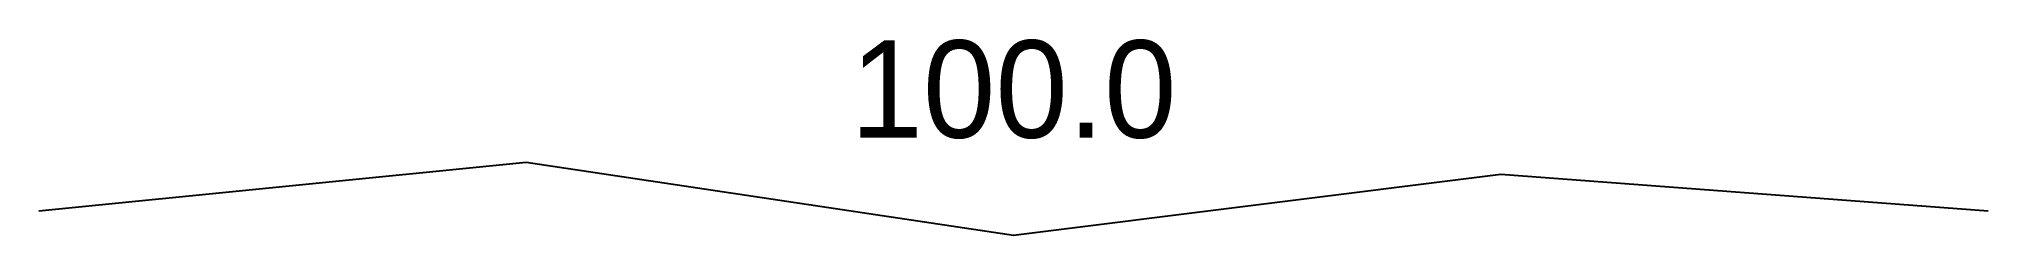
# Model space of a CAD drawing. Header units: metres. Extents: x 0 to 8, y -0.1 to 0.71.
import ezdxf
from ezdxf.enums import TextEntityAlignment as Align

# ---------------------------------------------------------------- set-up
doc = ezdxf.new("R2010")
doc.units = ezdxf.units.M

msp = doc.modelspace()

# ---------------------------------------------------------------- linework, layer by layer
for p, q in [((0, 0), (2, 0.2)), ((2, 0.2), (4, -0.1)), ((4, -0.1), (6, 0.15)), ((6, 0.15), (8, 0))]:
    msp.add_line(p, q)

# ---------------------------------------------------------------- texts
msp.add_text('100.0', height=0.4).set_placement((4, 0.5), align=Align.MIDDLE_CENTER)

doc.saveas('drawing.dxf')
